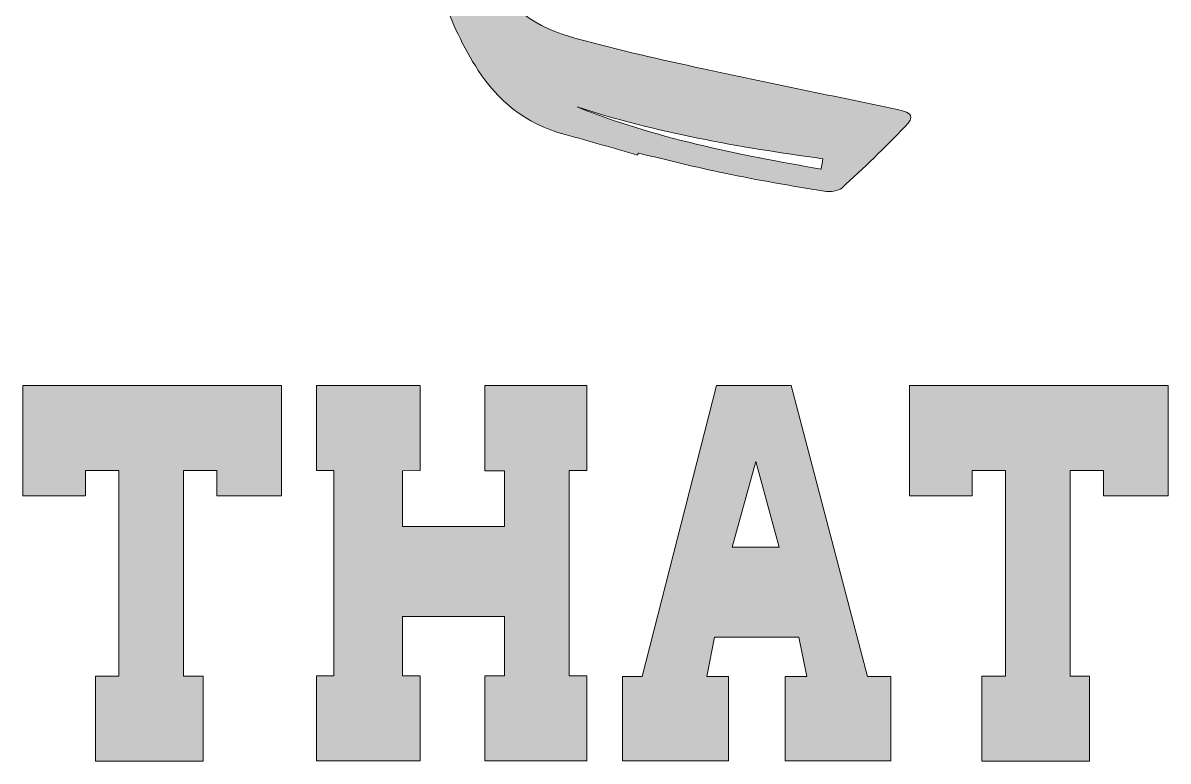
# Model space of a CAD drawing. Header units: inches. Extents: x 0.5 to 6.17, y -8.94 to -0.2.
# Drawn here: x 0.504 to 2.666, y -6.915 to -5.521 of the extents above; entities that cross this region are included whole.
import ezdxf

# ---------------------------------------------------------------- set-up
doc = ezdxf.new("R2010")
doc.units = ezdxf.units.IN
doc.header["$MEASUREMENT"] = 0
doc.layers.add('Layer 1', color=7, linetype='Continuous')

# ---------------------------------------------------------------- blocks, each defined once
blk = doc.blocks.new('block 31')
at = {"layer": 'Layer 1', "true_color": 0xf2f2f2}
h = blk.add_hatch(color=7, dxfattribs=at)
h.dxf.hatch_style = 2
h.paths.add_polyline_path([(0.504, -6.2053), (0.9924, -6.2053), (0.9924, -6.414), (0.8703, -6.414), (0.8703, -6.3657), (0.8075, -6.3657), (0.8075, -6.7542), (0.8443, -6.7542), (0.8443, -6.9146), (0.641, -6.9146), (0.641, -6.7542), (0.6854, -6.7542), (0.6854, -6.3657), (0.6223, -6.3657), (0.6223, -6.414), (0.504, -6.414)])
h = blk.add_hatch(color=7, dxfattribs=at)
h.dxf.hatch_style = 2
h.paths.add_polyline_path([(1.058, -6.2057), (1.254, -6.2057), (1.254, -6.3661), (1.2207, -6.3665), (1.2207, -6.4719), (1.4131, -6.4719), (1.4131, -6.3665), (1.376, -6.3665), (1.376, -6.2057), (1.5685, -6.2057), (1.5685, -6.3661), (1.5352, -6.3661), (1.5352, -6.7534), (1.5685, -6.7534), (1.5685, -6.9138), (1.376, -6.9138), (1.376, -6.7534), (1.4131, -6.7534), (1.4131, -6.6418), (1.2207, -6.6418), (1.2207, -6.7534), (1.254, -6.7534), (1.254, -6.9138), (1.058, -6.9138), (1.058, -6.7534), (1.0913, -6.7534), (1.0913, -6.3661), (1.058, -6.3661)])
h = blk.add_hatch(color=7, dxfattribs=at)
h.dxf.hatch_style = 2
h.paths.add_polyline_path([(1.8136, -6.2053), (1.9541, -6.2053), (2.0984, -6.7547), (2.1428, -6.7547), (2.1428, -6.9138), (1.943, -6.9138), (1.943, -6.7547), (1.9839, -6.7547), (1.969, -6.6805), (1.8098, -6.6805), (1.7952, -6.7547), (1.8358, -6.7547), (1.8358, -6.9138), (1.6361, -6.9138), (1.6361, -6.7547), (1.6732, -6.7547)])
h.paths.add_polyline_path([(1.8875, -6.349), (1.8431, -6.5106), (1.9319, -6.5106)])
h = blk.add_hatch(color=7, dxfattribs=at)
h.dxf.hatch_style = 2
h.paths.add_polyline_path([(2.1776, -6.2053), (2.666, -6.2053), (2.666, -6.414), (2.5439, -6.414), (2.5439, -6.3657), (2.4811, -6.3657), (2.4811, -6.7542), (2.5179, -6.7542), (2.5179, -6.9146), (2.3146, -6.9146), (2.3146, -6.7542), (2.359, -6.7542), (2.359, -6.3657), (2.2959, -6.3657), (2.2959, -6.414), (2.1776, -6.414)])
at = {"layer": 'Layer 1', "lineweight": 0}
for points in [[(0.504, -6.2053), (0.9924, -6.2053), (0.9924, -6.414), (0.8703, -6.414), (0.8703, -6.3657), (0.8075, -6.3657), (0.8075, -6.7542), (0.8443, -6.7542), (0.8443, -6.9146), (0.641, -6.9146), (0.641, -6.7542), (0.6854, -6.7542), (0.6854, -6.3657), (0.6223, -6.3657), (0.6223, -6.414), (0.504, -6.414), (0.504, -6.2053)], [(1.058, -6.2057), (1.254, -6.2057), (1.254, -6.3661), (1.2207, -6.3665), (1.2207, -6.4719), (1.4131, -6.4719), (1.4131, -6.3665), (1.376, -6.3665), (1.376, -6.2057), (1.5685, -6.2057), (1.5685, -6.3661), (1.5352, -6.3661), (1.5352, -6.7534), (1.5685, -6.7534), (1.5685, -6.9138), (1.376, -6.9138), (1.376, -6.7534), (1.4131, -6.7534), (1.4131, -6.6418), (1.2207, -6.6418), (1.2207, -6.7534), (1.254, -6.7534), (1.254, -6.9138), (1.058, -6.9138), (1.058, -6.7534), (1.0913, -6.7534), (1.0913, -6.3661), (1.058, -6.3661), (1.058, -6.2057)], [(1.8136, -6.2053), (1.9541, -6.2053), (2.0984, -6.7547), (2.1428, -6.7547), (2.1428, -6.9138), (1.943, -6.9138), (1.943, -6.7547), (1.9839, -6.7547), (1.969, -6.6805), (1.8098, -6.6805), (1.7952, -6.7547), (1.8358, -6.7547), (1.8358, -6.9138), (1.6361, -6.9138), (1.6361, -6.7547), (1.6732, -6.7547), (1.8136, -6.2053)], [(2.1776, -6.2053), (2.666, -6.2053), (2.666, -6.414), (2.5439, -6.414), (2.5439, -6.3657), (2.4811, -6.3657), (2.4811, -6.7542), (2.5179, -6.7542), (2.5179, -6.9146), (2.3146, -6.9146), (2.3146, -6.7542), (2.359, -6.7542), (2.359, -6.3657), (2.2959, -6.3657), (2.2959, -6.414), (2.1776, -6.414), (2.1776, -6.2053)], [(1.8875, -6.349), (1.8431, -6.5106), (1.9319, -6.5106), (1.8875, -6.349)]]:
    blk.add_lwpolyline(points, dxfattribs=at)
blk = doc.blocks.new('block 37')
at = {"layer": 'Layer 1', "true_color": 0xed1e79}
h = blk.add_hatch(color=230, dxfattribs=at)
h.dxf.hatch_style = 2
edge = h.paths.add_edge_path()
edge.add_spline(control_points=[(2.1549, -5.6844), (2.0276, -5.6575), (1.9, -5.6319), (1.773, -5.6041), (1.6934, -5.5867), (1.6137, -5.5688), (1.5361, -5.5465), (1.4582, -5.5243), (1.4083, -5.479), (1.3819, -5.4129), (1.289, -5.1804), (1.1921, -4.949), (1.0981, -4.7168), (0.9677, -4.3943), (0.8385, -4.0715), (0.709, -3.7488), (0.6873, -3.6948), (0.6671, -3.6403), (0.6457, -3.5862), (0.6371, -3.5646), (0.6173, -3.5562), (0.5924, -3.5624), (0.567, -3.5687), (0.5539, -3.5866), (0.56, -3.607), (0.5618, -3.6131), (0.5637, -3.6191), (0.566, -3.6251), (0.6656, -3.8854), (0.7627, -4.1463), (0.8654, -4.4057), (1.0063, -4.7616), (1.1509, -5.1165), (1.295, -5.4715), (1.3142, -5.5189), (1.3346, -5.5668), (1.3635, -5.6104), (1.3999, -5.6655), (1.4507, -5.7114), (1.528, -5.7317), (1.5738, -5.7438), (1.6189, -5.7575), (1.6644, -5.7704), (1.6649, -5.7692), (1.6654, -5.7679), (1.666, -5.7667), (1.7203, -5.7794), (1.7744, -5.7934), (1.8292, -5.8047), (1.8913, -5.8175), (1.9541, -5.8284), (2.0169, -5.8388), (2.0273, -5.8405), (2.0437, -5.8384), (2.05, -5.8326), (2.0911, -5.7949), (2.1312, -5.7564), (2.1693, -5.7166), (2.1879, -5.6973), (2.1839, -5.6906), (2.1549, -5.6844)], knot_values=[0, 0, 0, 0, 1, 1, 1, 2, 2, 2, 3, 3, 3, 4, 4, 4, 5, 5, 5, 6, 6, 6, 7, 7, 7, 8, 8, 8, 9, 9, 9, 10, 10, 10, 11, 11, 11, 12, 12, 12, 13, 13, 13, 14, 14, 14, 15, 15, 15, 16, 16, 16, 17, 17, 17, 18, 18, 18, 19, 19, 19, 20, 20, 20, 20], degree=3, periodic=1)
edge = h.paths.add_edge_path()
edge.add_spline(control_points=[(0.6367, -3.6078), (0.6485, -3.6393), (0.6485, -3.6393), (0.5995, -3.6639), (0.581, -3.6362), (0.584, -3.6315), (0.6367, -3.6078)], knot_values=[0, 0, 0, 0, 1, 1, 1, 2, 2, 2, 2], degree=3, periodic=1)
edge = h.paths.add_edge_path()
edge.add_spline(control_points=[(0.6515, -3.6524), (0.6664, -3.6804), (0.6646, -3.6832), (0.6137, -3.71), (0.5991, -3.6746), (0.6015, -3.671), (0.6515, -3.6524)], knot_values=[0, 0, 0, 0, 1, 1, 1, 2, 2, 2, 2], degree=3, periodic=1)
edge = h.paths.add_edge_path()
edge.add_spline(control_points=[(0.621, -3.7213), (0.6368, -3.7126), (0.6518, -3.7043), (0.667, -3.6958), (0.6829, -3.7252), (0.6915, -3.7182), (0.6315, -3.7547), (0.628, -3.7434), (0.6246, -3.7327), (0.621, -3.7213)], knot_values=[0, 0, 0, 0, 1, 1, 1, 2, 2, 2, 3, 3, 3, 3], degree=3, periodic=1)
edge = h.paths.add_edge_path()
edge.add_spline(control_points=[(0.6851, -3.7394), (0.6984, -3.7714), (0.7057, -3.7603), (0.6501, -3.7972), (0.6318, -3.7709), (0.6313, -3.7656), (0.6851, -3.7394)], knot_values=[0, 0, 0, 0, 1, 1, 1, 2, 2, 2, 2], degree=3, periodic=1)
edge = h.paths.add_edge_path()
edge.add_spline(control_points=[(0.7031, -3.7852), (0.7149, -3.8179), (0.7244, -3.8062), (0.6682, -3.8431), (0.6467, -3.8172), (0.6504, -3.8109), (0.7031, -3.7852)], knot_values=[0, 0, 0, 0, 1, 1, 1, 2, 2, 2, 2], degree=3, periodic=1)
edge = h.paths.add_edge_path()
edge.add_spline(control_points=[(0.7228, -3.8302), (0.7339, -3.8608), (0.7339, -3.8608), (0.6835, -3.8889), (0.6695, -3.8531), (0.6728, -3.8484), (0.7228, -3.8302)], knot_values=[0, 0, 0, 0, 1, 1, 1, 2, 2, 2, 2], degree=3, periodic=1)
edge = h.paths.add_edge_path()
edge.add_spline(control_points=[(0.7406, -3.8791), (0.7447, -3.8888), (0.7482, -3.8969), (0.7518, -3.9054), (0.7363, -3.9158), (0.7214, -3.926), (0.7058, -3.9365), (0.6891, -3.8986), (0.6862, -3.9049), (0.7406, -3.8791)], knot_values=[0, 0, 0, 0, 1, 1, 1, 2, 2, 2, 3, 3, 3, 3], degree=3, periodic=1)
edge = h.paths.add_edge_path()
edge.add_spline(control_points=[(0.7568, -3.9233), (0.7722, -3.9397), (0.7715, -3.9528), (0.7498, -3.9638), (0.7403, -3.9686), (0.7324, -3.9754), (0.7233, -3.9816), (0.7107, -3.9435), (0.7006, -3.9522), (0.7568, -3.9233)], knot_values=[0, 0, 0, 0, 1, 1, 1, 2, 2, 2, 3, 3, 3, 3], degree=3, periodic=1)
edge = h.paths.add_edge_path()
edge.add_spline(control_points=[(0.7502, -4.0266), (0.7485, -4.0278), (0.7464, -4.0285), (0.7415, -4.031), (0.7379, -4.0196), (0.7346, -4.0092), (0.731, -3.998), (0.7459, -3.9895), (0.7601, -3.9814), (0.7774, -3.9716), (0.7819, -3.9811), (0.7858, -3.9894), (0.7904, -3.9989), (0.7758, -4.0089), (0.7631, -4.0178), (0.7502, -4.0266)], knot_values=[0, 0, 0, 0, 1, 1, 1, 2, 2, 2, 3, 3, 3, 4, 4, 4, 5, 5, 5, 5], degree=3, periodic=1)
edge = h.paths.add_edge_path()
edge.add_spline(control_points=[(2.0111, -5.7969), (1.8514, -5.7693), (1.6958, -5.7378), (1.5501, -5.6795), (1.699, -5.728), (1.8546, -5.7553), (2.0142, -5.7773), (2.0132, -5.7838), (2.0123, -5.7894), (2.0111, -5.7969)], knot_values=[0, 0, 0, 0, 1, 1, 1, 2, 2, 2, 3, 3, 3, 3], degree=3, periodic=1)
at = {"layer": 'Layer 1', "lineweight": 0}
for points, knots in [([(2.1549, -5.6844), (2.0276, -5.6575), (1.9, -5.6319), (1.773, -5.6041), (1.6934, -5.5867), (1.6137, -5.5688), (1.5361, -5.5465), (1.4582, -5.5243), (1.4083, -5.479), (1.3819, -5.4129), (1.289, -5.1804), (1.1921, -4.949), (1.0981, -4.7168), (0.9677, -4.3943), (0.8385, -4.0715), (0.709, -3.7488), (0.6873, -3.6948), (0.6671, -3.6403), (0.6457, -3.5862), (0.6371, -3.5646), (0.6173, -3.5562), (0.5924, -3.5624), (0.567, -3.5687), (0.5539, -3.5866), (0.56, -3.607), (0.5618, -3.6131), (0.5637, -3.6191), (0.566, -3.6251), (0.6656, -3.8854), (0.7627, -4.1463), (0.8654, -4.4057), (1.0063, -4.7616), (1.1509, -5.1165), (1.295, -5.4715), (1.3142, -5.5189), (1.3346, -5.5668), (1.3635, -5.6104), (1.3999, -5.6655), (1.4507, -5.7114), (1.528, -5.7317), (1.5738, -5.7438), (1.6189, -5.7575), (1.6644, -5.7704), (1.6649, -5.7692), (1.6654, -5.7679), (1.666, -5.7667), (1.7203, -5.7794), (1.7744, -5.7934), (1.8292, -5.8047), (1.8913, -5.8175), (1.9541, -5.8284), (2.0169, -5.8388), (2.0273, -5.8405), (2.0437, -5.8384), (2.05, -5.8326), (2.0911, -5.7949), (2.1312, -5.7564), (2.1693, -5.7166), (2.1879, -5.6973), (2.1839, -5.6906), (2.1549, -5.6844)], [0, 0, 0, 0, 1, 1, 1, 2, 2, 2, 3, 3, 3, 4, 4, 4, 5, 5, 5, 6, 6, 6, 7, 7, 7, 8, 8, 8, 9, 9, 9, 10, 10, 10, 11, 11, 11, 12, 12, 12, 13, 13, 13, 14, 14, 14, 15, 15, 15, 16, 16, 16, 17, 17, 17, 18, 18, 18, 19, 19, 19, 20, 20, 20, 20]), ([(0.6367, -3.6078), (0.6485, -3.6393), (0.6485, -3.6393), (0.5995, -3.6639), (0.581, -3.6362), (0.584, -3.6315), (0.6367, -3.6078)], [0, 0, 0, 0, 1, 1, 1, 2, 2, 2, 2]), ([(0.6515, -3.6524), (0.6664, -3.6804), (0.6646, -3.6832), (0.6137, -3.71), (0.5991, -3.6746), (0.6015, -3.671), (0.6515, -3.6524)], [0, 0, 0, 0, 1, 1, 1, 2, 2, 2, 2]), ([(0.621, -3.7213), (0.6368, -3.7126), (0.6518, -3.7043), (0.667, -3.6958), (0.6829, -3.7252), (0.6915, -3.7182), (0.6315, -3.7547), (0.628, -3.7434), (0.6246, -3.7327), (0.621, -3.7213)], [0, 0, 0, 0, 1, 1, 1, 2, 2, 2, 3, 3, 3, 3]), ([(0.6851, -3.7394), (0.6984, -3.7714), (0.7057, -3.7603), (0.6501, -3.7972), (0.6318, -3.7709), (0.6313, -3.7656), (0.6851, -3.7394)], [0, 0, 0, 0, 1, 1, 1, 2, 2, 2, 2]), ([(0.7031, -3.7852), (0.7149, -3.8179), (0.7244, -3.8062), (0.6682, -3.8431), (0.6467, -3.8172), (0.6504, -3.8109), (0.7031, -3.7852)], [0, 0, 0, 0, 1, 1, 1, 2, 2, 2, 2]), ([(0.7228, -3.8302), (0.7339, -3.8608), (0.7339, -3.8608), (0.6835, -3.8889), (0.6695, -3.8531), (0.6728, -3.8484), (0.7228, -3.8302)], [0, 0, 0, 0, 1, 1, 1, 2, 2, 2, 2]), ([(0.7406, -3.8791), (0.7447, -3.8888), (0.7482, -3.8969), (0.7518, -3.9054), (0.7363, -3.9158), (0.7214, -3.926), (0.7058, -3.9365), (0.6891, -3.8986), (0.6862, -3.9049), (0.7406, -3.8791)], [0, 0, 0, 0, 1, 1, 1, 2, 2, 2, 3, 3, 3, 3]), ([(0.7568, -3.9233), (0.7722, -3.9397), (0.7715, -3.9528), (0.7498, -3.9638), (0.7403, -3.9686), (0.7324, -3.9754), (0.7233, -3.9816), (0.7107, -3.9435), (0.7006, -3.9522), (0.7568, -3.9233)], [0, 0, 0, 0, 1, 1, 1, 2, 2, 2, 3, 3, 3, 3]), ([(0.7502, -4.0266), (0.7485, -4.0278), (0.7464, -4.0285), (0.7415, -4.031), (0.7379, -4.0196), (0.7346, -4.0092), (0.731, -3.998), (0.7459, -3.9895), (0.7601, -3.9814), (0.7774, -3.9716), (0.7819, -3.9811), (0.7858, -3.9894), (0.7904, -3.9989), (0.7758, -4.0089), (0.7631, -4.0178), (0.7502, -4.0266)], [0, 0, 0, 0, 1, 1, 1, 2, 2, 2, 3, 3, 3, 4, 4, 4, 5, 5, 5, 5]), ([(2.0111, -5.7969), (1.8514, -5.7693), (1.6958, -5.7378), (1.5501, -5.6795), (1.699, -5.728), (1.8546, -5.7553), (2.0142, -5.7773), (2.0132, -5.7838), (2.0123, -5.7894), (2.0111, -5.7969)], [0, 0, 0, 0, 1, 1, 1, 2, 2, 2, 3, 3, 3, 3])]:
    blk.add_open_spline(points, degree=3, knots=knots, dxfattribs=at)
blk = doc.blocks.new('block 36')
at = {"layer": 'Layer 1'}
blk.add_blockref('block 37', (0, 0), dxfattribs=at)
blk = doc.blocks.new('block 32')
at = {"layer": 'Layer 1'}
blk.add_blockref('block 36', (0, 0), dxfattribs=at)
blk = doc.blocks.new('block 2')
at = {"layer": 'Layer 1'}
for name in ['block 32', 'block 31']:
    blk.add_blockref(name, (0, 0), dxfattribs=at)

msp = doc.modelspace()

# ---------------------------------------------------------------- block references
at = {"layer": 'Layer 1'}
msp.add_blockref('block 2', (0, 0), dxfattribs=at)

doc.saveas('drawing.dxf')
